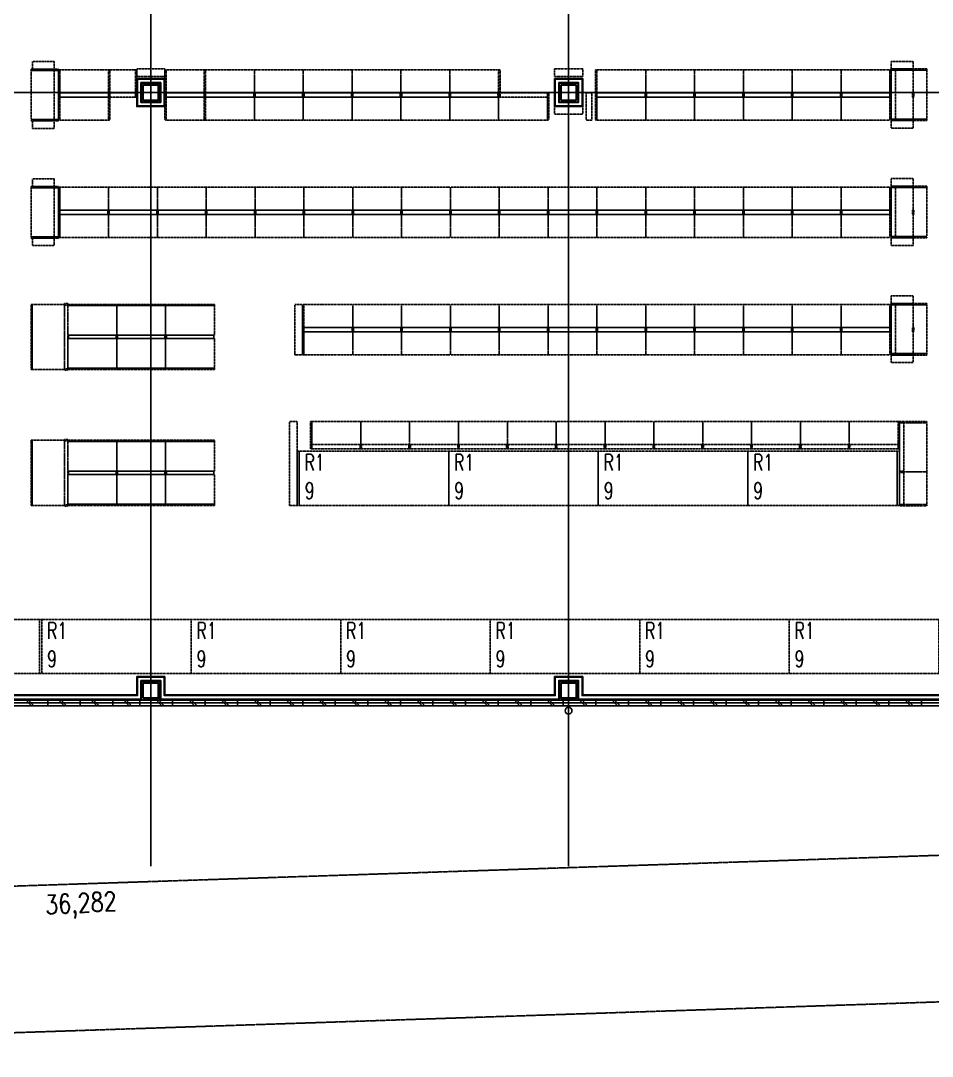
# Model space of a CAD drawing. Header units: millimetres. Extents: x 0 to 181737, y 0 to 59400.
# Drawn here: x 137617 to 154416, y 11064 to 30149 of the extents above; entities that cross this region are included whole.
import ezdxf

# ---------------------------------------------------------------- set-up
doc = ezdxf.new("R2010")
doc.units = ezdxf.units.MM
doc.header["$LTSCALE"] = 0.2
for name, pattern in [('CENTER', [50.8, 31.75, -6.35, 6.35, -6.35]), ('HIDDEN', [9.525, 6.35, -3.175]), ('PHANTOM', [63.5, 31.75, -6.35, 6.35, -6.35, 6.35, -6.35])]:
    doc.linetypes.add(name, pattern=pattern)
doc.layers.get('Defpoints').update_dxf_attribs({"color": 5})
for name, color, linetype in [('A_什器', 9, 'HIDDEN'), ('A_境界線', 9, 'PHANTOM'), ('A_建築', 8, 'Continuous')]:
    doc.layers.add(name, color=color, linetype=linetype)
doc.layers.add('A_通芯', color=8, linetype='CENTER', plot=False)
doc.styles.get("Standard").update_dxf_attribs({"font": 'simplex.shx', "width": 0.8, "bigfont": 'extfont2.shx'})

msp = doc.modelspace()

# ---------------------------------------------------------------- linework, layer by layer
at = {"layer": 'A_什器'}
for p, q in [((154063.26, 29235.23), (154063.26, 28820)), ((154050.26, 28740), (154050.26, 28820)), ((154050.26, 28820), (154063.26, 28820)), ((154063.26, 28740), (154063.26, 28820)), ((154063.26, 28740), (154063.26, 28820)), ((154063.26, 28820), (154076.26, 28820)), ((154063.26, 28820), (154063.26, 28740)), ((154063.26, 28820), (154063.26, 28740)), ((154076.26, 28820), (154076.26, 28740)), ((154063.26, 28740), (154050.26, 28740)), ((154063.26, 28740), (154063.26, 28335.23)), ((154076.26, 28740), (154063.26, 28740)), ((154063.26, 27074.23), (154063.26, 26659)), ((154050.26, 26579), (154050.26, 26659)), ((154050.26, 26659), (154063.26, 26659)), ((154063.26, 26579), (154050.26, 26579)), ((154063.26, 26579), (154063.26, 26659)), ((154063.26, 26579), (154063.26, 26659)), ((154063.26, 26659), (154076.26, 26659)), ((154063.26, 26659), (154063.26, 26579)), ((154063.26, 26659), (154063.26, 26579)), ((154063.26, 26579), (154063.26, 26174.23)), ((154076.26, 26579), (154063.26, 26579)), ((154076.26, 26659), (154076.26, 26579)), ((154063.26, 24913.23), (154063.26, 24498)), ((154050.26, 24418), (154050.26, 24498)), ((154050.26, 24498), (154063.26, 24498)), ((154063.26, 24418), (154063.26, 24498)), ((154063.26, 24418), (154063.26, 24498)), ((154063.26, 24498), (154076.26, 24498)), ((154063.26, 24498), (154063.26, 24418)), ((154063.26, 24498), (154063.26, 24418)), ((154076.26, 24498), (154076.26, 24418)), ((154063.26, 24418), (154050.26, 24418)), ((154063.26, 24418), (154063.26, 24013.23)), ((154076.26, 24418), (154063.26, 24418))]:
    msp.add_line(p, q, dxfattribs=at)
for points in [[(137832.28, 29395), (138232.28, 29395), (138232.28, 29255), (137832.28, 29255)], [(153660.75, 29400.23), (154060.75, 29400.23), (154060.75, 29260.23), (153660.75, 29260.23)], [(137806.75, 29255), (138310.75, 29255), (138310.75, 29230), (137806.75, 29230)], [(137806.75, 29230), (138310.75, 29230), (138310.75, 28330), (137806.75, 28330)], [(138310.75, 29242.5), (138230.75, 29242.5), (138230.75, 28317), (138310.75, 28317)], [(138335.75, 29244), (138310.75, 29244), (138310.75, 28740), (138335.75, 28740)], [(139235.75, 29244), (138335.75, 29244), (138335.75, 28820), (139235.75, 28820)], [(139235.75, 29244), (139260.75, 29244), (139260.75, 28740), (139235.75, 28740)], [(139729.77, 29244), (139260.75, 29244), (139260.75, 28820), (139729.77, 28820)], [(139729.77, 29244), (139754.77, 29244), (139754.77, 28740), (139729.77, 28740)], [(139754.77, 29259.99), (140274.77, 29259.99), (140274.77, 29119.99), (139754.77, 29119.99)], [(140274.77, 29244), (140299.77, 29244), (140299.77, 28740), (140274.77, 28740)], [(140999.77, 29244), (140299.77, 29244), (140299.77, 28820), (140999.77, 28820)], [(140999.77, 29244), (141024.77, 29244), (141024.77, 28740), (140999.77, 28740)], [(141924.77, 29244), (141024.77, 29244), (141024.77, 28820), (141924.77, 28820)], [(142824.77, 29244), (141924.77, 29244), (141924.77, 28820), (142824.77, 28820)], [(143724.77, 29244), (142824.77, 29244), (142824.77, 28820), (143724.77, 28820)], [(144624.77, 29244), (143724.77, 29244), (143724.77, 28820), (144624.77, 28820)], [(145524.77, 29244), (144624.77, 29244), (144624.77, 28820), (145524.77, 28820)], [(146424.77, 29244), (145524.77, 29244), (145524.77, 28820), (146424.77, 28820)], [(146424.77, 29244), (146449.77, 29244), (146449.77, 28740), (146424.77, 28740)], [(147454.8, 29259.99), (147974.79, 29259.99), (147974.79, 29119.99), (147454.8, 29119.99)], [(148211.7, 29244), (148235.75, 29244), (148235.75, 28316), (148211.7, 28316)], [(149135.75, 29244), (148235.75, 29244), (148235.75, 28820), (149135.75, 28820)], [(150035.75, 29244), (149135.75, 29244), (149135.75, 28820), (150035.75, 28820)], [(150935.75, 29244), (150035.75, 29244), (150035.75, 28820), (150935.75, 28820)], [(151835.75, 29244), (150935.75, 29244), (150935.75, 28820), (151835.75, 28820)], [(152735.75, 29244), (151835.75, 29244), (151835.75, 28820), (152735.75, 28820)], [(153635.75, 29244), (152735.75, 29244), (152735.75, 28820), (153635.75, 28820)], [(153660.75, 29244), (153635.75, 29244), (153635.75, 28740), (153660.75, 28740)], [(153660.75, 29260.23), (154314.75, 29260.23), (154314.75, 29235.23), (153660.75, 29235.23)], [(153660.75, 29248.23), (153740.75, 29248.23), (153740.75, 28322.23), (153660.75, 28322.23)], [(153660.75, 29235.23), (154314.75, 29235.23), (154314.75, 28335.23), (153660.75, 28335.23)], [(138335.75, 28740), (138322.75, 28740), (138322.75, 28820), (138335.75, 28820)], [(138335.75, 28820), (138322.75, 28820), (138322.75, 28740), (138335.75, 28740)], [(139235.75, 28820), (138335.75, 28820), (138335.75, 28740), (139235.75, 28740)], [(139235.75, 28740), (138335.75, 28740), (138335.75, 28820), (139235.75, 28820)], [(139260.75, 28820), (139235.75, 28820), (139235.75, 28316), (139260.75, 28316)], [(139248.75, 28740), (139235.75, 28740), (139235.75, 28820), (139248.75, 28820)], [(139248.75, 28820), (139235.75, 28820), (139235.75, 28740), (139248.75, 28740)], [(139260.75, 28820), (139247.75, 28820), (139247.75, 28740), (139260.75, 28740)], [(139729.77, 28740), (139260.75, 28740), (139260.75, 28820), (139729.77, 28820)], [(139742.77, 28820), (139729.77, 28820), (139729.77, 28740), (139742.77, 28740)], [(140274.77, 28316), (140299.77, 28316), (140299.77, 28820), (140274.77, 28820)], [(140299.77, 28820), (140286.77, 28820), (140286.77, 28740), (140299.77, 28740)], [(140299.77, 28740), (140286.77, 28740), (140286.77, 28820), (140299.77, 28820)], [(140999.77, 28740), (140299.77, 28740), (140299.77, 28820), (140999.77, 28820)], [(140999.77, 28820), (140299.77, 28820), (140299.77, 28740), (140999.77, 28740)], [(141012.77, 28820), (140999.77, 28820), (140999.77, 28740), (141012.77, 28740)], [(141012.77, 28740), (140999.77, 28740), (140999.77, 28820), (141012.77, 28820)], [(141024.77, 28820), (141011.77, 28820), (141011.77, 28740), (141024.77, 28740)], [(141024.77, 28740), (141011.77, 28740), (141011.77, 28820), (141024.77, 28820)], [(141924.77, 28740), (141024.77, 28740), (141024.77, 28820), (141924.77, 28820)], [(141924.77, 28820), (141024.77, 28820), (141024.77, 28740), (141924.77, 28740)], [(141924.77, 28820), (141911.77, 28820), (141911.77, 28740), (141924.77, 28740)], [(141924.77, 28740), (141911.77, 28740), (141911.77, 28820), (141924.77, 28820)], [(142824.77, 28740), (141924.77, 28740), (141924.77, 28820), (142824.77, 28820)], [(141937.77, 28820), (141924.77, 28820), (141924.77, 28740), (141937.77, 28740)], [(142824.77, 28820), (141924.77, 28820), (141924.77, 28740), (142824.77, 28740)], [(141937.77, 28740), (141924.77, 28740), (141924.77, 28820), (141937.77, 28820)], [(142824.77, 28820), (142811.77, 28820), (142811.77, 28740), (142824.77, 28740)], [(142824.77, 28740), (142811.77, 28740), (142811.77, 28820), (142824.77, 28820)], [(143724.77, 28740), (142824.77, 28740), (142824.77, 28820), (143724.77, 28820)], [(142837.77, 28820), (142824.77, 28820), (142824.77, 28740), (142837.77, 28740)], [(143724.77, 28820), (142824.77, 28820), (142824.77, 28740), (143724.77, 28740)], [(142837.77, 28740), (142824.77, 28740), (142824.77, 28820), (142837.77, 28820)], [(143724.77, 28820), (143711.77, 28820), (143711.77, 28740), (143724.77, 28740)], [(143724.77, 28740), (143711.77, 28740), (143711.77, 28820), (143724.77, 28820)], [(144624.77, 28740), (143724.77, 28740), (143724.77, 28820), (144624.77, 28820)], [(143737.77, 28820), (143724.77, 28820), (143724.77, 28740), (143737.77, 28740)], [(144624.77, 28820), (143724.77, 28820), (143724.77, 28740), (144624.77, 28740)], [(143737.77, 28740), (143724.77, 28740), (143724.77, 28820), (143737.77, 28820)], [(144624.77, 28820), (144611.77, 28820), (144611.77, 28740), (144624.77, 28740)], [(144624.77, 28740), (144611.77, 28740), (144611.77, 28820), (144624.77, 28820)], [(145524.77, 28740), (144624.77, 28740), (144624.77, 28820), (145524.77, 28820)], [(144637.77, 28820), (144624.77, 28820), (144624.77, 28740), (144637.77, 28740)], [(145524.77, 28820), (144624.77, 28820), (144624.77, 28740), (145524.77, 28740)], [(144637.77, 28740), (144624.77, 28740), (144624.77, 28820), (144637.77, 28820)], [(145524.77, 28820), (145511.77, 28820), (145511.77, 28740), (145524.77, 28740)], [(145524.77, 28740), (145511.77, 28740), (145511.77, 28820), (145524.77, 28820)], [(146424.77, 28740), (145524.77, 28740), (145524.77, 28820), (146424.77, 28820)], [(145537.77, 28820), (145524.77, 28820), (145524.77, 28740), (145537.77, 28740)], [(146424.77, 28820), (145524.77, 28820), (145524.77, 28740), (146424.77, 28740)], [(145537.77, 28740), (145524.77, 28740), (145524.77, 28820), (145537.77, 28820)], [(146424.77, 28740), (146411.77, 28740), (146411.77, 28820), (146424.77, 28820)], [(146437.77, 28820), (146424.77, 28820), (146424.77, 28740), (146437.77, 28740)], [(146437.77, 28740), (146424.77, 28740), (146424.77, 28820), (146437.77, 28820)], [(147324.77, 28820), (146424.77, 28820), (146424.77, 28740), (147324.77, 28740)], [(147337.77, 28740), (147324.77, 28740), (147324.77, 28820), (147337.77, 28820)], [(147324.77, 28820), (147349.77, 28820), (147349.77, 28316), (147324.77, 28316)], [(148039.22, 28821), (148139.22, 28821), (148139.22, 28316), (148039.22, 28316)], [(148235.75, 28740), (148222.75, 28740), (148222.75, 28820), (148235.75, 28820)], [(148235.75, 28820), (148222.75, 28820), (148222.75, 28740), (148235.75, 28740)], [(149135.75, 28820), (148235.75, 28820), (148235.75, 28740), (149135.75, 28740)], [(149135.75, 28740), (148235.75, 28740), (148235.75, 28820), (149135.75, 28820)], [(149135.75, 28740), (149122.75, 28740), (149122.75, 28820), (149135.75, 28820)], [(149135.75, 28820), (149122.75, 28820), (149122.75, 28740), (149135.75, 28740)], [(150035.75, 28820), (149135.75, 28820), (149135.75, 28740), (150035.75, 28740)], [(149148.75, 28740), (149135.75, 28740), (149135.75, 28820), (149148.75, 28820)], [(150035.75, 28740), (149135.75, 28740), (149135.75, 28820), (150035.75, 28820)], [(149148.75, 28820), (149135.75, 28820), (149135.75, 28740), (149148.75, 28740)], [(150035.75, 28740), (150022.75, 28740), (150022.75, 28820), (150035.75, 28820)], [(150035.75, 28820), (150022.75, 28820), (150022.75, 28740), (150035.75, 28740)], [(150048.75, 28740), (150035.75, 28740), (150035.75, 28820), (150048.75, 28820)], [(150048.75, 28820), (150035.75, 28820), (150035.75, 28740), (150048.75, 28740)], [(150935.75, 28820), (150035.75, 28820), (150035.75, 28740), (150935.75, 28740)], [(150935.75, 28740), (150035.75, 28740), (150035.75, 28820), (150935.75, 28820)], [(150935.75, 28740), (150922.75, 28740), (150922.75, 28820), (150935.75, 28820)], [(150935.75, 28820), (150922.75, 28820), (150922.75, 28740), (150935.75, 28740)], [(151835.75, 28820), (150935.75, 28820), (150935.75, 28740), (151835.75, 28740)], [(150948.75, 28740), (150935.75, 28740), (150935.75, 28820), (150948.75, 28820)], [(151835.75, 28740), (150935.75, 28740), (150935.75, 28820), (151835.75, 28820)], [(150948.75, 28820), (150935.75, 28820), (150935.75, 28740), (150948.75, 28740)], [(151835.75, 28740), (151822.75, 28740), (151822.75, 28820), (151835.75, 28820)], [(151835.75, 28820), (151822.75, 28820), (151822.75, 28740), (151835.75, 28740)], [(152735.75, 28820), (151835.75, 28820), (151835.75, 28740), (152735.75, 28740)], [(151848.75, 28740), (151835.75, 28740), (151835.75, 28820), (151848.75, 28820)], [(152735.75, 28740), (151835.75, 28740), (151835.75, 28820), (152735.75, 28820)], [(151848.75, 28820), (151835.75, 28820), (151835.75, 28740), (151848.75, 28740)], [(152735.75, 28740), (152722.75, 28740), (152722.75, 28820), (152735.75, 28820)], [(152735.75, 28820), (152722.75, 28820), (152722.75, 28740), (152735.75, 28740)], [(152748.75, 28740), (152735.75, 28740), (152735.75, 28820), (152748.75, 28820)], [(152748.75, 28820), (152735.75, 28820), (152735.75, 28740), (152748.75, 28740)], [(153635.75, 28820), (152735.75, 28820), (152735.75, 28740), (153635.75, 28740)], [(153635.75, 28740), (152735.75, 28740), (152735.75, 28820), (153635.75, 28820)], [(153648.75, 28740), (153635.75, 28740), (153635.75, 28820), (153648.75, 28820)], [(153648.75, 28820), (153635.75, 28820), (153635.75, 28740), (153648.75, 28740)], [(139235.75, 28316), (138335.75, 28316), (138335.75, 28740), (139235.75, 28740)], [(140999.77, 28316), (140299.77, 28316), (140299.77, 28740), (140999.77, 28740)], [(141024.77, 28740), (140999.77, 28740), (140999.77, 28316), (141024.77, 28316)], [(141924.77, 28316), (141024.77, 28316), (141024.77, 28740), (141924.77, 28740)], [(142824.77, 28316), (141924.77, 28316), (141924.77, 28740), (142824.77, 28740)], [(143724.77, 28316), (142824.77, 28316), (142824.77, 28740), (143724.77, 28740)], [(144624.77, 28316), (143724.77, 28316), (143724.77, 28740), (144624.77, 28740)], [(145524.77, 28316), (144624.77, 28316), (144624.77, 28740), (145524.77, 28740)], [(146424.77, 28316), (145524.77, 28316), (145524.77, 28740), (146424.77, 28740)], [(147324.77, 28316), (146424.77, 28316), (146424.77, 28740), (147324.77, 28740)], [(149135.75, 28316), (148235.75, 28316), (148235.75, 28740), (149135.75, 28740)], [(150035.75, 28316), (149135.75, 28316), (149135.75, 28740), (150035.75, 28740)], [(150935.75, 28316), (150035.75, 28316), (150035.75, 28740), (150935.75, 28740)], [(151835.75, 28316), (150935.75, 28316), (150935.75, 28740), (151835.75, 28740)], [(152735.75, 28316), (151835.75, 28316), (151835.75, 28740), (152735.75, 28740)], [(153635.75, 28316), (152735.75, 28316), (152735.75, 28740), (153635.75, 28740)], [(147974.79, 28425), (147454.8, 28425), (147454.8, 28565), (147974.79, 28565)], [(138310.75, 28305), (137806.75, 28305), (137806.75, 28330), (138310.75, 28330)], [(137832.28, 28305), (138232.28, 28305), (138232.28, 28165), (137832.28, 28165)], [(153660.75, 28335.23), (154314.75, 28335.23), (154314.75, 28310.23), (153660.75, 28310.23)], [(154060.75, 28170.23), (153660.75, 28170.23), (153660.75, 28310.23), (154060.75, 28310.23)], [(137832.28, 27234), (138232.28, 27234), (138232.28, 27094), (137832.28, 27094)], [(153660.75, 27239.23), (154060.75, 27239.23), (154060.75, 27099.23), (153660.75, 27099.23)], [(137806.75, 27094), (138310.75, 27094), (138310.75, 27069), (137806.75, 27069)], [(137806.75, 27069), (138310.75, 27069), (138310.75, 26169), (137806.75, 26169)], [(138310.75, 27081.5), (138230.75, 27081.5), (138230.75, 26156), (138310.75, 26156)], [(138335.75, 27083), (138310.75, 27083), (138310.75, 26579), (138335.75, 26579)], [(139235.75, 27083), (138335.75, 27083), (138335.75, 26659), (139235.75, 26659)], [(140135.75, 27083), (139235.75, 27083), (139235.75, 26659), (140135.75, 26659)], [(141035.75, 27083), (140135.75, 27083), (140135.75, 26659), (141035.75, 26659)], [(141935.75, 27083), (141035.75, 27083), (141035.75, 26659), (141935.75, 26659)], [(142835.75, 27083), (141935.75, 27083), (141935.75, 26659), (142835.75, 26659)], [(143735.75, 27083), (142835.75, 27083), (142835.75, 26659), (143735.75, 26659)], [(144635.75, 27083), (143735.75, 27083), (143735.75, 26659), (144635.75, 26659)], [(145535.75, 27083), (144635.75, 27083), (144635.75, 26659), (145535.75, 26659)], [(146435.75, 27083), (145535.75, 27083), (145535.75, 26659), (146435.75, 26659)], [(147335.75, 27083), (146435.75, 27083), (146435.75, 26659), (147335.75, 26659)], [(148235.75, 27083), (147335.75, 27083), (147335.75, 26659), (148235.75, 26659)], [(149135.75, 27083), (148235.75, 27083), (148235.75, 26659), (149135.75, 26659)], [(150035.75, 27083), (149135.75, 27083), (149135.75, 26659), (150035.75, 26659)], [(150935.75, 27083), (150035.75, 27083), (150035.75, 26659), (150935.75, 26659)], [(151835.75, 27083), (150935.75, 27083), (150935.75, 26659), (151835.75, 26659)], [(152735.75, 27083), (151835.75, 27083), (151835.75, 26659), (152735.75, 26659)], [(153635.75, 27083), (152735.75, 27083), (152735.75, 26659), (153635.75, 26659)], [(153660.75, 27083), (153635.75, 27083), (153635.75, 26579), (153660.75, 26579)], [(153660.75, 27099.23), (154314.75, 27099.23), (154314.75, 27074.23), (153660.75, 27074.23)], [(153660.75, 27087.23), (153740.75, 27087.23), (153740.75, 26161.23), (153660.75, 26161.23)], [(153660.75, 27074.23), (154314.75, 27074.23), (154314.75, 26174.23), (153660.75, 26174.23)], [(138335.75, 26155), (138310.75, 26155), (138310.75, 26659), (138335.75, 26659)], [(138335.75, 26579), (138322.75, 26579), (138322.75, 26659), (138335.75, 26659)], [(138335.75, 26659), (138322.75, 26659), (138322.75, 26579), (138335.75, 26579)], [(139235.75, 26659), (138335.75, 26659), (138335.75, 26579), (139235.75, 26579)], [(139235.75, 26579), (138335.75, 26579), (138335.75, 26659), (139235.75, 26659)], [(139235.75, 26155), (138335.75, 26155), (138335.75, 26579), (139235.75, 26579)], [(139235.75, 26579), (139222.75, 26579), (139222.75, 26659), (139235.75, 26659)], [(139235.75, 26659), (139222.75, 26659), (139222.75, 26579), (139235.75, 26579)], [(139235.75, 26579), (139248.75, 26579), (139248.75, 26659), (139235.75, 26659)], [(139235.75, 26659), (139248.75, 26659), (139248.75, 26579), (139235.75, 26579)], [(140135.75, 26659), (139235.75, 26659), (139235.75, 26579), (140135.75, 26579)], [(140135.75, 26579), (139235.75, 26579), (139235.75, 26659), (140135.75, 26659)], [(140135.75, 26155), (139235.75, 26155), (139235.75, 26579), (140135.75, 26579)], [(140135.75, 26579), (140122.75, 26579), (140122.75, 26659), (140135.75, 26659)], [(140135.75, 26659), (140122.75, 26659), (140122.75, 26579), (140135.75, 26579)], [(141035.75, 26659), (140135.75, 26659), (140135.75, 26579), (141035.75, 26579)], [(140148.75, 26579), (140135.75, 26579), (140135.75, 26659), (140148.75, 26659)], [(141035.75, 26579), (140135.75, 26579), (140135.75, 26659), (141035.75, 26659)], [(140148.75, 26659), (140135.75, 26659), (140135.75, 26579), (140148.75, 26579)], [(141035.75, 26155), (140135.75, 26155), (140135.75, 26579), (141035.75, 26579)], [(141035.75, 26579), (141022.75, 26579), (141022.75, 26659), (141035.75, 26659)], [(141035.75, 26659), (141022.75, 26659), (141022.75, 26579), (141035.75, 26579)], [(141935.75, 26659), (141035.75, 26659), (141035.75, 26579), (141935.75, 26579)], [(141048.75, 26579), (141035.75, 26579), (141035.75, 26659), (141048.75, 26659)], [(141935.75, 26579), (141035.75, 26579), (141035.75, 26659), (141935.75, 26659)], [(141048.75, 26659), (141035.75, 26659), (141035.75, 26579), (141048.75, 26579)], [(141935.75, 26155), (141035.75, 26155), (141035.75, 26579), (141935.75, 26579)], [(141935.75, 26579), (141922.75, 26579), (141922.75, 26659), (141935.75, 26659)], [(141935.75, 26659), (141922.75, 26659), (141922.75, 26579), (141935.75, 26579)], [(141948.75, 26579), (141935.75, 26579), (141935.75, 26659), (141948.75, 26659)], [(141948.75, 26659), (141935.75, 26659), (141935.75, 26579), (141948.75, 26579)], [(142835.75, 26659), (141935.75, 26659), (141935.75, 26579), (142835.75, 26579)], [(142835.75, 26579), (141935.75, 26579), (141935.75, 26659), (142835.75, 26659)], [(142835.75, 26155), (141935.75, 26155), (141935.75, 26579), (142835.75, 26579)], [(142835.75, 26579), (142822.75, 26579), (142822.75, 26659), (142835.75, 26659)], [(142835.75, 26659), (142822.75, 26659), (142822.75, 26579), (142835.75, 26579)], [(143735.75, 26659), (142835.75, 26659), (142835.75, 26579), (143735.75, 26579)], [(142848.75, 26579), (142835.75, 26579), (142835.75, 26659), (142848.75, 26659)], [(143735.75, 26579), (142835.75, 26579), (142835.75, 26659), (143735.75, 26659)], [(142848.75, 26659), (142835.75, 26659), (142835.75, 26579), (142848.75, 26579)], [(143735.75, 26155), (142835.75, 26155), (142835.75, 26579), (143735.75, 26579)], [(143735.75, 26579), (143722.75, 26579), (143722.75, 26659), (143735.75, 26659)], [(143735.75, 26659), (143722.75, 26659), (143722.75, 26579), (143735.75, 26579)], [(144635.75, 26659), (143735.75, 26659), (143735.75, 26579), (144635.75, 26579)], [(143748.75, 26579), (143735.75, 26579), (143735.75, 26659), (143748.75, 26659)], [(144635.75, 26579), (143735.75, 26579), (143735.75, 26659), (144635.75, 26659)], [(143748.75, 26659), (143735.75, 26659), (143735.75, 26579), (143748.75, 26579)], [(144635.75, 26155), (143735.75, 26155), (143735.75, 26579), (144635.75, 26579)], [(144635.75, 26579), (144622.75, 26579), (144622.75, 26659), (144635.75, 26659)], [(144635.75, 26659), (144622.75, 26659), (144622.75, 26579), (144635.75, 26579)], [(144648.75, 26579), (144635.75, 26579), (144635.75, 26659), (144648.75, 26659)], [(144648.75, 26659), (144635.75, 26659), (144635.75, 26579), (144648.75, 26579)], [(145535.75, 26659), (144635.75, 26659), (144635.75, 26579), (145535.75, 26579)], [(145535.75, 26579), (144635.75, 26579), (144635.75, 26659), (145535.75, 26659)], [(145535.75, 26155), (144635.75, 26155), (144635.75, 26579), (145535.75, 26579)], [(145535.75, 26579), (145522.75, 26579), (145522.75, 26659), (145535.75, 26659)], [(145535.75, 26659), (145522.75, 26659), (145522.75, 26579), (145535.75, 26579)], [(146435.75, 26659), (145535.75, 26659), (145535.75, 26579), (146435.75, 26579)], [(145548.75, 26579), (145535.75, 26579), (145535.75, 26659), (145548.75, 26659)], [(146435.75, 26579), (145535.75, 26579), (145535.75, 26659), (146435.75, 26659)], [(145548.75, 26659), (145535.75, 26659), (145535.75, 26579), (145548.75, 26579)], [(146435.75, 26155), (145535.75, 26155), (145535.75, 26579), (146435.75, 26579)], [(146435.75, 26579), (146422.75, 26579), (146422.75, 26659), (146435.75, 26659)], [(146435.75, 26659), (146422.75, 26659), (146422.75, 26579), (146435.75, 26579)], [(147335.75, 26659), (146435.75, 26659), (146435.75, 26579), (147335.75, 26579)], [(146448.75, 26579), (146435.75, 26579), (146435.75, 26659), (146448.75, 26659)], [(147335.75, 26579), (146435.75, 26579), (146435.75, 26659), (147335.75, 26659)], [(146448.75, 26659), (146435.75, 26659), (146435.75, 26579), (146448.75, 26579)], [(147335.75, 26155), (146435.75, 26155), (146435.75, 26579), (147335.75, 26579)], [(147335.75, 26579), (147322.75, 26579), (147322.75, 26659), (147335.75, 26659)], [(147335.75, 26659), (147322.75, 26659), (147322.75, 26579), (147335.75, 26579)], [(147348.75, 26579), (147335.75, 26579), (147335.75, 26659), (147348.75, 26659)], [(147348.75, 26659), (147335.75, 26659), (147335.75, 26579), (147348.75, 26579)], [(148235.75, 26659), (147335.75, 26659), (147335.75, 26579), (148235.75, 26579)], [(148235.75, 26579), (147335.75, 26579), (147335.75, 26659), (148235.75, 26659)], [(148235.75, 26155), (147335.75, 26155), (147335.75, 26579), (148235.75, 26579)], [(148235.75, 26579), (148222.75, 26579), (148222.75, 26659), (148235.75, 26659)], [(148235.75, 26659), (148222.75, 26659), (148222.75, 26579), (148235.75, 26579)], [(149135.75, 26659), (148235.75, 26659), (148235.75, 26579), (149135.75, 26579)], [(148248.75, 26579), (148235.75, 26579), (148235.75, 26659), (148248.75, 26659)], [(149135.75, 26579), (148235.75, 26579), (148235.75, 26659), (149135.75, 26659)], [(148248.75, 26659), (148235.75, 26659), (148235.75, 26579), (148248.75, 26579)], [(149135.75, 26155), (148235.75, 26155), (148235.75, 26579), (149135.75, 26579)], [(149135.75, 26579), (149122.75, 26579), (149122.75, 26659), (149135.75, 26659)], [(149135.75, 26659), (149122.75, 26659), (149122.75, 26579), (149135.75, 26579)], [(150035.75, 26659), (149135.75, 26659), (149135.75, 26579), (150035.75, 26579)], [(149148.75, 26579), (149135.75, 26579), (149135.75, 26659), (149148.75, 26659)], [(150035.75, 26579), (149135.75, 26579), (149135.75, 26659), (150035.75, 26659)], [(149148.75, 26659), (149135.75, 26659), (149135.75, 26579), (149148.75, 26579)], [(150035.75, 26155), (149135.75, 26155), (149135.75, 26579), (150035.75, 26579)], [(150035.75, 26579), (150022.75, 26579), (150022.75, 26659), (150035.75, 26659)], [(150035.75, 26659), (150022.75, 26659), (150022.75, 26579), (150035.75, 26579)], [(150048.75, 26579), (150035.75, 26579), (150035.75, 26659), (150048.75, 26659)], [(150048.75, 26659), (150035.75, 26659), (150035.75, 26579), (150048.75, 26579)], [(150935.75, 26659), (150035.75, 26659), (150035.75, 26579), (150935.75, 26579)], [(150935.75, 26579), (150035.75, 26579), (150035.75, 26659), (150935.75, 26659)], [(150935.75, 26155), (150035.75, 26155), (150035.75, 26579), (150935.75, 26579)], [(150935.75, 26579), (150922.75, 26579), (150922.75, 26659), (150935.75, 26659)], [(150935.75, 26659), (150922.75, 26659), (150922.75, 26579), (150935.75, 26579)], [(151835.75, 26659), (150935.75, 26659), (150935.75, 26579), (151835.75, 26579)], [(150948.75, 26579), (150935.75, 26579), (150935.75, 26659), (150948.75, 26659)], [(151835.75, 26579), (150935.75, 26579), (150935.75, 26659), (151835.75, 26659)], [(150948.75, 26659), (150935.75, 26659), (150935.75, 26579), (150948.75, 26579)], [(151835.75, 26155), (150935.75, 26155), (150935.75, 26579), (151835.75, 26579)], [(151835.75, 26579), (151822.75, 26579), (151822.75, 26659), (151835.75, 26659)], [(151835.75, 26659), (151822.75, 26659), (151822.75, 26579), (151835.75, 26579)], [(152735.75, 26659), (151835.75, 26659), (151835.75, 26579), (152735.75, 26579)], [(151848.75, 26579), (151835.75, 26579), (151835.75, 26659), (151848.75, 26659)], [(152735.75, 26579), (151835.75, 26579), (151835.75, 26659), (152735.75, 26659)], [(151848.75, 26659), (151835.75, 26659), (151835.75, 26579), (151848.75, 26579)], [(152735.75, 26155), (151835.75, 26155), (151835.75, 26579), (152735.75, 26579)], [(152735.75, 26579), (152722.75, 26579), (152722.75, 26659), (152735.75, 26659)], [(152735.75, 26659), (152722.75, 26659), (152722.75, 26579), (152735.75, 26579)], [(152748.75, 26579), (152735.75, 26579), (152735.75, 26659), (152748.75, 26659)], [(152748.75, 26659), (152735.75, 26659), (152735.75, 26579), (152748.75, 26579)], [(153635.75, 26659), (152735.75, 26659), (152735.75, 26579), (153635.75, 26579)], [(153635.75, 26579), (152735.75, 26579), (152735.75, 26659), (153635.75, 26659)], [(153635.75, 26155), (152735.75, 26155), (152735.75, 26579), (153635.75, 26579)], [(153648.75, 26579), (153635.75, 26579), (153635.75, 26659), (153648.75, 26659)], [(153648.75, 26659), (153635.75, 26659), (153635.75, 26579), (153648.75, 26579)], [(138310.75, 26144), (137806.75, 26144), (137806.75, 26169), (138310.75, 26169)], [(153660.75, 26174.23), (154314.75, 26174.23), (154314.75, 26149.23), (153660.75, 26149.23)], [(154060.75, 26009.23), (153660.75, 26009.23), (153660.75, 26149.23), (154060.75, 26149.23)], [(137832.28, 26144), (138232.28, 26144), (138232.28, 26004), (137832.28, 26004)], [(153660.75, 25078.23), (154060.75, 25078.23), (154060.75, 24938.23), (153660.75, 24938.23)], [(137806.75, 24922), (137828.75, 24922), (137828.75, 23722), (137806.75, 23722)], [(137828.75, 24922), (138422.75, 24922), (138422.75, 23722), (137828.75, 23722)], [(138422.75, 24935), (138487.75, 24935), (138487.75, 23709), (138422.75, 23709)], [(138422.75, 24935), (138487.75, 24935), (138487.75, 24909), (138422.75, 24909)], [(138487.75, 24922), (139387.75, 24922), (139387.75, 24900), (138487.75, 24900)], [(138487.75, 24900), (139387.75, 24900), (139387.75, 24354.5), (138487.75, 24354.5)], [(139387.75, 24922), (140287.75, 24922), (140287.75, 24900), (139387.75, 24900)], [(139387.75, 24900), (140287.75, 24900), (140287.75, 24354.5), (139387.75, 24354.5)], [(140287.75, 24922), (141187.75, 24922), (141187.75, 24900), (140287.75, 24900)], [(140287.75, 24900), (141187.75, 24900), (141187.75, 24354.5), (140287.75, 24354.5)], [(142809.79, 23994), (142669.79, 23994), (142669.79, 24922), (142809.79, 24922)], [(142809.79, 24922), (142835.75, 24922), (142835.75, 23994), (142809.79, 23994)], [(143735.75, 24922), (142835.75, 24922), (142835.75, 24498), (143735.75, 24498)], [(144635.75, 24922), (143735.75, 24922), (143735.75, 24498), (144635.75, 24498)], [(145535.75, 24922), (144635.75, 24922), (144635.75, 24498), (145535.75, 24498)], [(146435.75, 24922), (145535.75, 24922), (145535.75, 24498), (146435.75, 24498)], [(147335.75, 24922), (146435.75, 24922), (146435.75, 24498), (147335.75, 24498)], [(148235.75, 24922), (147335.75, 24922), (147335.75, 24498), (148235.75, 24498)], [(149135.75, 24922), (148235.75, 24922), (148235.75, 24498), (149135.75, 24498)], [(150035.75, 24922), (149135.75, 24922), (149135.75, 24498), (150035.75, 24498)], [(150935.75, 24922), (150035.75, 24922), (150035.75, 24498), (150935.75, 24498)], [(151835.75, 24922), (150935.75, 24922), (150935.75, 24498), (151835.75, 24498)], [(152735.75, 24922), (151835.75, 24922), (151835.75, 24498), (152735.75, 24498)], [(153635.75, 24922), (152735.75, 24922), (152735.75, 24498), (153635.75, 24498)], [(153660.75, 24922), (153635.75, 24922), (153635.75, 24418), (153660.75, 24418)], [(153660.75, 24938.23), (154314.75, 24938.23), (154314.75, 24913.23), (153660.75, 24913.23)], [(153660.75, 24926.23), (153740.75, 24926.23), (153740.75, 24000.23), (153660.75, 24000.23)], [(153660.75, 24913.23), (154314.75, 24913.23), (154314.75, 24013.23), (153660.75, 24013.23)], [(142835.75, 24418), (142822.75, 24418), (142822.75, 24498), (142835.75, 24498)], [(142835.75, 24498), (142822.75, 24498), (142822.75, 24418), (142835.75, 24418)], [(143735.75, 24498), (142835.75, 24498), (142835.75, 24418), (143735.75, 24418)], [(143735.75, 24418), (142835.75, 24418), (142835.75, 24498), (143735.75, 24498)], [(143735.75, 24418), (143722.75, 24418), (143722.75, 24498), (143735.75, 24498)], [(143735.75, 24498), (143722.75, 24498), (143722.75, 24418), (143735.75, 24418)], [(144635.75, 24498), (143735.75, 24498), (143735.75, 24418), (144635.75, 24418)], [(143748.75, 24418), (143735.75, 24418), (143735.75, 24498), (143748.75, 24498)], [(144635.75, 24418), (143735.75, 24418), (143735.75, 24498), (144635.75, 24498)], [(143748.75, 24498), (143735.75, 24498), (143735.75, 24418), (143748.75, 24418)], [(144635.75, 24418), (144622.75, 24418), (144622.75, 24498), (144635.75, 24498)], [(144635.75, 24498), (144622.75, 24498), (144622.75, 24418), (144635.75, 24418)], [(144648.75, 24418), (144635.75, 24418), (144635.75, 24498), (144648.75, 24498)], [(144648.75, 24498), (144635.75, 24498), (144635.75, 24418), (144648.75, 24418)], [(145535.75, 24498), (144635.75, 24498), (144635.75, 24418), (145535.75, 24418)], [(145535.75, 24418), (144635.75, 24418), (144635.75, 24498), (145535.75, 24498)], [(145535.75, 24418), (145522.75, 24418), (145522.75, 24498), (145535.75, 24498)], [(145535.75, 24498), (145522.75, 24498), (145522.75, 24418), (145535.75, 24418)], [(146435.75, 24498), (145535.75, 24498), (145535.75, 24418), (146435.75, 24418)], [(145548.75, 24418), (145535.75, 24418), (145535.75, 24498), (145548.75, 24498)], [(146435.75, 24418), (145535.75, 24418), (145535.75, 24498), (146435.75, 24498)], [(145548.75, 24498), (145535.75, 24498), (145535.75, 24418), (145548.75, 24418)], [(146435.75, 24418), (146422.75, 24418), (146422.75, 24498), (146435.75, 24498)], [(146435.75, 24498), (146422.75, 24498), (146422.75, 24418), (146435.75, 24418)], [(147335.75, 24498), (146435.75, 24498), (146435.75, 24418), (147335.75, 24418)], [(146448.75, 24418), (146435.75, 24418), (146435.75, 24498), (146448.75, 24498)], [(147335.75, 24418), (146435.75, 24418), (146435.75, 24498), (147335.75, 24498)], [(146448.75, 24498), (146435.75, 24498), (146435.75, 24418), (146448.75, 24418)], [(147335.75, 24418), (147322.75, 24418), (147322.75, 24498), (147335.75, 24498)], [(147335.75, 24498), (147322.75, 24498), (147322.75, 24418), (147335.75, 24418)], [(147348.75, 24418), (147335.75, 24418), (147335.75, 24498), (147348.75, 24498)], [(147348.75, 24498), (147335.75, 24498), (147335.75, 24418), (147348.75, 24418)], [(148235.75, 24498), (147335.75, 24498), (147335.75, 24418), (148235.75, 24418)], [(148235.75, 24418), (147335.75, 24418), (147335.75, 24498), (148235.75, 24498)], [(148235.75, 24418), (148222.75, 24418), (148222.75, 24498), (148235.75, 24498)], [(148235.75, 24498), (148222.75, 24498), (148222.75, 24418), (148235.75, 24418)], [(149135.75, 24498), (148235.75, 24498), (148235.75, 24418), (149135.75, 24418)], [(148248.75, 24418), (148235.75, 24418), (148235.75, 24498), (148248.75, 24498)], [(149135.75, 24418), (148235.75, 24418), (148235.75, 24498), (149135.75, 24498)], [(148248.75, 24498), (148235.75, 24498), (148235.75, 24418), (148248.75, 24418)], [(149135.75, 24418), (149122.75, 24418), (149122.75, 24498), (149135.75, 24498)], [(149135.75, 24498), (149122.75, 24498), (149122.75, 24418), (149135.75, 24418)], [(150035.75, 24498), (149135.75, 24498), (149135.75, 24418), (150035.75, 24418)], [(149148.75, 24418), (149135.75, 24418), (149135.75, 24498), (149148.75, 24498)], [(150035.75, 24418), (149135.75, 24418), (149135.75, 24498), (150035.75, 24498)], [(149148.75, 24498), (149135.75, 24498), (149135.75, 24418), (149148.75, 24418)], [(150035.75, 24418), (150022.75, 24418), (150022.75, 24498), (150035.75, 24498)], [(150035.75, 24498), (150022.75, 24498), (150022.75, 24418), (150035.75, 24418)], [(150048.75, 24418), (150035.75, 24418), (150035.75, 24498), (150048.75, 24498)], [(150048.75, 24498), (150035.75, 24498), (150035.75, 24418), (150048.75, 24418)], [(150935.75, 24498), (150035.75, 24498), (150035.75, 24418), (150935.75, 24418)], [(150935.75, 24418), (150035.75, 24418), (150035.75, 24498), (150935.75, 24498)], [(150935.75, 24418), (150922.75, 24418), (150922.75, 24498), (150935.75, 24498)], [(150935.75, 24498), (150922.75, 24498), (150922.75, 24418), (150935.75, 24418)], [(151835.75, 24498), (150935.75, 24498), (150935.75, 24418), (151835.75, 24418)], [(150948.75, 24418), (150935.75, 24418), (150935.75, 24498), (150948.75, 24498)], [(151835.75, 24418), (150935.75, 24418), (150935.75, 24498), (151835.75, 24498)], [(150948.75, 24498), (150935.75, 24498), (150935.75, 24418), (150948.75, 24418)], [(151835.75, 24418), (151822.75, 24418), (151822.75, 24498), (151835.75, 24498)], [(151835.75, 24498), (151822.75, 24498), (151822.75, 24418), (151835.75, 24418)], [(152735.75, 24498), (151835.75, 24498), (151835.75, 24418), (152735.75, 24418)], [(151848.75, 24418), (151835.75, 24418), (151835.75, 24498), (151848.75, 24498)], [(152735.75, 24418), (151835.75, 24418), (151835.75, 24498), (152735.75, 24498)], [(151848.75, 24498), (151835.75, 24498), (151835.75, 24418), (151848.75, 24418)], [(152735.75, 24418), (152722.75, 24418), (152722.75, 24498), (152735.75, 24498)], [(152735.75, 24498), (152722.75, 24498), (152722.75, 24418), (152735.75, 24418)], [(152748.75, 24418), (152735.75, 24418), (152735.75, 24498), (152748.75, 24498)], [(152748.75, 24498), (152735.75, 24498), (152735.75, 24418), (152748.75, 24418)], [(153635.75, 24498), (152735.75, 24498), (152735.75, 24418), (153635.75, 24418)], [(153635.75, 24418), (152735.75, 24418), (152735.75, 24498), (153635.75, 24498)], [(153648.75, 24418), (153635.75, 24418), (153635.75, 24498), (153648.75, 24498)], [(153648.75, 24498), (153635.75, 24498), (153635.75, 24418), (153648.75, 24418)], [(138487.75, 23744), (139387.75, 23744), (139387.75, 24289.5), (138487.75, 24289.5)], [(138500.75, 24354.5), (139374.75, 24354.5), (139374.75, 24289.5), (138500.75, 24289.5)], [(138500.75, 24289.5), (139374.75, 24289.5), (139374.75, 24354.5), (138500.75, 24354.5)], [(139387.75, 23744), (140287.75, 23744), (140287.75, 24289.5), (139387.75, 24289.5)], [(139400.75, 24354.5), (140274.75, 24354.5), (140274.75, 24289.5), (139400.75, 24289.5)], [(139400.75, 24289.5), (140274.75, 24289.5), (140274.75, 24354.5), (139400.75, 24354.5)], [(140287.75, 23744), (141187.75, 23744), (141187.75, 24289.5), (140287.75, 24289.5)], [(140300.75, 24354.5), (141174.75, 24354.5), (141174.75, 24289.5), (140300.75, 24289.5)], [(140300.75, 24289.5), (141174.75, 24289.5), (141174.75, 24354.5), (140300.75, 24354.5)], [(143735.75, 23994), (142835.75, 23994), (142835.75, 24418), (143735.75, 24418)], [(144635.75, 23994), (143735.75, 23994), (143735.75, 24418), (144635.75, 24418)], [(145535.75, 23994), (144635.75, 23994), (144635.75, 24418), (145535.75, 24418)], [(146435.75, 23994), (145535.75, 23994), (145535.75, 24418), (146435.75, 24418)], [(147335.75, 23994), (146435.75, 23994), (146435.75, 24418), (147335.75, 24418)], [(148235.75, 23994), (147335.75, 23994), (147335.75, 24418), (148235.75, 24418)], [(149135.75, 23994), (148235.75, 23994), (148235.75, 24418), (149135.75, 24418)], [(150035.75, 23994), (149135.75, 23994), (149135.75, 24418), (150035.75, 24418)], [(150935.75, 23994), (150035.75, 23994), (150035.75, 24418), (150935.75, 24418)], [(151835.75, 23994), (150935.75, 23994), (150935.75, 24418), (151835.75, 24418)], [(152735.75, 23994), (151835.75, 23994), (151835.75, 24418), (152735.75, 24418)], [(153635.75, 23994), (152735.75, 23994), (152735.75, 24418), (153635.75, 24418)], [(153660.75, 24013.23), (154314.75, 24013.23), (154314.75, 23988.23), (153660.75, 23988.23)], [(154060.75, 23848.23), (153660.75, 23848.23), (153660.75, 23988.23), (154060.75, 23988.23)], [(138422.75, 23735), (138487.75, 23735), (138487.75, 23709), (138422.75, 23709)], [(138487.75, 23722), (139387.75, 23722), (139387.75, 23744), (138487.75, 23744)], [(139387.75, 23722), (140287.75, 23722), (140287.75, 23744), (139387.75, 23744)], [(140287.75, 23722), (141187.75, 23722), (141187.75, 23744), (140287.75, 23744)], [(142569.79, 22760.59), (142709.79, 22760.59), (142709.79, 21216.59), (142569.79, 21216.59)], [(142959.79, 22760.59), (142984.79, 22760.59), (142984.79, 22256.01), (142959.79, 22256.01)], [(143884.79, 22760.01), (142984.79, 22760.01), (142984.79, 22336.01), (143884.79, 22336.01)], [(144784.79, 22760.59), (143884.79, 22760.59), (143884.79, 22336.59), (144784.79, 22336.59)], [(145684.79, 22760.59), (144784.79, 22760.59), (144784.79, 22336.59), (145684.79, 22336.59)], [(146584.79, 22760.01), (145684.79, 22760.01), (145684.79, 22336.01), (146584.79, 22336.01)], [(147484.79, 22760.01), (146584.79, 22760.01), (146584.79, 22336.01), (147484.79, 22336.01)], [(148384.79, 22760.59), (147484.79, 22760.59), (147484.79, 22336.59), (148384.79, 22336.59)], [(149284.79, 22760.01), (148384.79, 22760.01), (148384.79, 22336.01), (149284.79, 22336.01)], [(150184.79, 22760.59), (149284.79, 22760.59), (149284.79, 22336.59), (150184.79, 22336.59)], [(151084.79, 22760.59), (150184.79, 22760.59), (150184.79, 22336.59), (151084.79, 22336.59)], [(151984.79, 22760.01), (151084.79, 22760.01), (151084.79, 22336.01), (151984.79, 22336.01)], [(152884.79, 22760.59), (151984.79, 22760.59), (151984.79, 22336.59), (152884.79, 22336.59)], [(153784.79, 22760.59), (152884.79, 22760.59), (152884.79, 22336.59), (153784.79, 22336.59)], [(153784.79, 22760.59), (153809.79, 22760.59), (153809.79, 22256.59), (153784.79, 22256.59)], [(153809.79, 22760.59), (154313.79, 22760.59), (154313.79, 22735.59), (153809.79, 22735.59)], [(153809.79, 22748.09), (153889.79, 22748.09), (153889.79, 21822.59), (153809.79, 21822.59)], [(153809.79, 22735.59), (154313.79, 22735.59), (154313.79, 21835.59), (153809.79, 21835.59)], [(137806.81, 22416.46), (137828.81, 22416.46), (137828.81, 21216.46), (137806.81, 21216.46)], [(137828.81, 22416.46), (138422.81, 22416.46), (138422.81, 21216.46), (137828.81, 21216.46)], [(138422.81, 22429.46), (138487.81, 22429.46), (138487.81, 21203.46), (138422.81, 21203.46)], [(138422.81, 22429.46), (138487.81, 22429.46), (138487.81, 22403.46), (138422.81, 22403.46)], [(138487.81, 22416.46), (139387.81, 22416.46), (139387.81, 22394.46), (138487.81, 22394.46)], [(138487.81, 22394.46), (139387.81, 22394.46), (139387.81, 21848.96), (138487.81, 21848.96)], [(139387.81, 22416.46), (140287.81, 22416.46), (140287.81, 22394.46), (139387.81, 22394.46)], [(139387.81, 22394.46), (140287.81, 22394.46), (140287.81, 21848.96), (139387.81, 21848.96)], [(140287.81, 22416.46), (141187.81, 22416.46), (141187.81, 22394.46), (140287.81, 22394.46)], [(140287.81, 22394.46), (141187.81, 22394.46), (141187.81, 21848.96), (140287.81, 21848.96)], [(142984.79, 22336.01), (142971.79, 22336.01), (142971.79, 22256.01), (142984.79, 22256.01)], [(143884.79, 22256.01), (142984.79, 22256.01), (142984.79, 22336.01), (143884.79, 22336.01)], [(143884.79, 22336.59), (143871.79, 22336.59), (143871.79, 22256.59), (143884.79, 22256.59)], [(144784.79, 22256.59), (143884.79, 22256.59), (143884.79, 22336.59), (144784.79, 22336.59)], [(143897.79, 22336.01), (143884.79, 22336.01), (143884.79, 22256.01), (143897.79, 22256.01)], [(144784.79, 22336.59), (144771.79, 22336.59), (144771.79, 22256.59), (144784.79, 22256.59)], [(144797.79, 22336.59), (144784.79, 22336.59), (144784.79, 22256.59), (144797.79, 22256.59)], [(145684.79, 22256.59), (144784.79, 22256.59), (144784.79, 22336.59), (145684.79, 22336.59)], [(145684.79, 22336.01), (145671.79, 22336.01), (145671.79, 22256.01), (145684.79, 22256.01)], [(145697.79, 22336.59), (145684.79, 22336.59), (145684.79, 22256.59), (145697.79, 22256.59)], [(146584.79, 22256.01), (145684.79, 22256.01), (145684.79, 22336.01), (146584.79, 22336.01)], [(146584.79, 22336.01), (146571.79, 22336.01), (146571.79, 22256.01), (146584.79, 22256.01)], [(146597.79, 22336.01), (146584.79, 22336.01), (146584.79, 22256.01), (146597.79, 22256.01)], [(147484.79, 22256.01), (146584.79, 22256.01), (146584.79, 22336.01), (147484.79, 22336.01)], [(147484.79, 22336.59), (147471.79, 22336.59), (147471.79, 22256.59), (147484.79, 22256.59)], [(148384.79, 22256.59), (147484.79, 22256.59), (147484.79, 22336.59), (148384.79, 22336.59)], [(147497.79, 22336.01), (147484.79, 22336.01), (147484.79, 22256.01), (147497.79, 22256.01)], [(148384.79, 22336.01), (148371.79, 22336.01), (148371.79, 22256.01), (148384.79, 22256.01)], [(148397.79, 22336.59), (148384.79, 22336.59), (148384.79, 22256.59), (148397.79, 22256.59)], [(149284.79, 22256.01), (148384.79, 22256.01), (148384.79, 22336.01), (149284.79, 22336.01)], [(149284.79, 22336.59), (149271.79, 22336.59), (149271.79, 22256.59), (149284.79, 22256.59)], [(150184.79, 22256.59), (149284.79, 22256.59), (149284.79, 22336.59), (150184.79, 22336.59)], [(149297.79, 22336.01), (149284.79, 22336.01), (149284.79, 22256.01), (149297.79, 22256.01)], [(150184.79, 22336.59), (150171.79, 22336.59), (150171.79, 22256.59), (150184.79, 22256.59)], [(150197.79, 22336.59), (150184.79, 22336.59), (150184.79, 22256.59), (150197.79, 22256.59)], [(151084.79, 22256.59), (150184.79, 22256.59), (150184.79, 22336.59), (151084.79, 22336.59)], [(151084.79, 22336.01), (151071.79, 22336.01), (151071.79, 22256.01), (151084.79, 22256.01)], [(151097.79, 22336.59), (151084.79, 22336.59), (151084.79, 22256.59), (151097.79, 22256.59)], [(151984.79, 22256.01), (151084.79, 22256.01), (151084.79, 22336.01), (151984.79, 22336.01)], [(151984.79, 22336.59), (151971.79, 22336.59), (151971.79, 22256.59), (151984.79, 22256.59)], [(152884.79, 22256.59), (151984.79, 22256.59), (151984.79, 22336.59), (152884.79, 22336.59)], [(151997.79, 22336.01), (151984.79, 22336.01), (151984.79, 22256.01), (151997.79, 22256.01)], [(152884.79, 22336.59), (152871.79, 22336.59), (152871.79, 22256.59), (152884.79, 22256.59)], [(152897.79, 22336.59), (152884.79, 22336.59), (152884.79, 22256.59), (152897.79, 22256.59)], [(153784.79, 22256.59), (152884.79, 22256.59), (152884.79, 22336.59), (153784.79, 22336.59)], [(153797.79, 22336.59), (153784.79, 22336.59), (153784.79, 22256.59), (153797.79, 22256.59)], [(142711.79, 22216.59), (142749.79, 22216.59), (142749.79, 21216.59), (142711.79, 21216.59)], [(142749.79, 22216.59), (145504.79, 22216.59), (145504.79, 21216.59), (142749.79, 21216.59)], [(145504.79, 22216.59), (148259.79, 22216.59), (148259.79, 21216.59), (145504.79, 21216.59)], [(148259.79, 22216.59), (151014.79, 22216.59), (151014.79, 21216.59), (148259.79, 21216.59)], [(151014.79, 22216.59), (153769.79, 22216.59), (153769.79, 21216.59), (151014.79, 21216.59)], [(153769.79, 22216.59), (153809.79, 22216.59), (153809.79, 21216.59), (153769.79, 21216.59)], [(138487.81, 21238.46), (139387.81, 21238.46), (139387.81, 21783.96), (138487.81, 21783.96)], [(138500.81, 21848.96), (139374.81, 21848.96), (139374.81, 21783.96), (138500.81, 21783.96)], [(138500.81, 21783.96), (139374.81, 21783.96), (139374.81, 21848.96), (138500.81, 21848.96)], [(139387.81, 21238.46), (140287.81, 21238.46), (140287.81, 21783.96), (139387.81, 21783.96)], [(139400.81, 21848.96), (140274.81, 21848.96), (140274.81, 21783.96), (139400.81, 21783.96)], [(139400.81, 21783.96), (140274.81, 21783.96), (140274.81, 21848.96), (139400.81, 21848.96)], [(140287.81, 21238.46), (141187.81, 21238.46), (141187.81, 21783.96), (140287.81, 21783.96)], [(140300.81, 21848.96), (141174.81, 21848.96), (141174.81, 21783.96), (140300.81, 21783.96)], [(140300.81, 21783.96), (141174.81, 21783.96), (141174.81, 21848.96), (140300.81, 21848.96)], [(153809.79, 21848.59), (153889.79, 21848.59), (153889.79, 21222.59), (153809.79, 21222.59)], [(154313.79, 21235.59), (153809.79, 21235.59), (153809.79, 21835.59), (154313.79, 21835.59)], [(138422.81, 21229.46), (138487.81, 21229.46), (138487.81, 21203.46), (138422.81, 21203.46)], [(138487.81, 21216.46), (139387.81, 21216.46), (139387.81, 21238.46), (138487.81, 21238.46)], [(139387.81, 21216.46), (140287.81, 21216.46), (140287.81, 21238.46), (139387.81, 21238.46)], [(140287.81, 21216.46), (141187.81, 21216.46), (141187.81, 21238.46), (140287.81, 21238.46)], [(153809.79, 21235.59), (154313.79, 21235.59), (154313.79, 21210.59), (153809.79, 21210.59)], [(135514.75, 19116.42), (137964.75, 19116.42), (137964.75, 18116.42), (135514.75, 18116.42)], [(137964.75, 18116.42), (138004.75, 18116.42), (138004.75, 19116.42), (137964.75, 19116.42)], [(138004.75, 19116.42), (140759.75, 19116.42), (140759.75, 18116.42), (138004.75, 18116.42)], [(140759.75, 18116.42), (143514.75, 18116.42), (143514.75, 19116.42), (140759.75, 19116.42)], [(143514.75, 19116.42), (146269.75, 19116.42), (146269.75, 18116.42), (143514.75, 18116.42)], [(146269.75, 18116.42), (149024.75, 18116.42), (149024.75, 19116.42), (146269.75, 19116.42)], [(149024.75, 19116.42), (151779.75, 19116.42), (151779.75, 18116.42), (149024.75, 18116.42)], [(151779.75, 18116.42), (154534.75, 18116.42), (154534.75, 19116.42), (151779.75, 19116.42)]]:
    msp.add_lwpolyline(points, close=True, dxfattribs=at)
at = {"layer": 'A_境界線'}
for points in [[(160995.55, 48454.9), (165822.63, 12442.04), (124548.03, 11067.03), (114244.89, 11063.82), (104147.68, 12063.35)], [(160764.5, 14975.04), (124502.65, 13767.02), (114377.78, 13763.86), (104147.68, 14776.54)]]:
    msp.add_lwpolyline(points, dxfattribs=at)
at = {"layer": 'A_建築'}
for p, q in [((139754.8, 18065), (140274.8, 18065)), ((139754.8, 18065), (139754.8, 17725)), ((140274.8, 18065), (140274.8, 17725)), ((147454.8, 18065), (147974.8, 18065)), ((147454.8, 18065), (147454.8, 17725)), ((147974.8, 18065), (147974.8, 17725)), ((139754.8, 17725), (130947.3, 17725)), ((147454.8, 17725), (140274.8, 17725)), ((147974.8, 17725), (157549.8, 17725))]:
    msp.add_line(p, q, dxfattribs=at)
for points in [[(139754.8, 29085), (140274.8, 29085), (140274.8, 28565), (139754.8, 28565)], [(139767.3, 29072.5), (140262.3, 29072.5), (140262.3, 28577.5), (139767.3, 28577.5)], [(147454.8, 29085), (147974.8, 29085), (147974.8, 28565), (147454.8, 28565)], [(147467.3, 29072.5), (147962.3, 29072.5), (147962.3, 28577.5), (147467.3, 28577.5)], [(139832.3, 29007.5), (140197.3, 29007.5), (140197.3, 28642.5), (139832.3, 28642.5)], [(139864.8, 29000), (140164.8, 29000), (140189.8, 28975), (140189.8, 28675), (140164.8, 28650), (139864.8, 28650), (139839.8, 28675), (139839.8, 28975)], [(147532.3, 29007.5), (147897.3, 29007.5), (147897.3, 28642.5), (147532.3, 28642.5)], [(147564.8, 29000), (147864.8, 29000), (147889.8, 28975), (147889.8, 28675), (147864.8, 28650), (147564.8, 28650), (147539.8, 28675), (147539.8, 28975)], [(139864.8, 17980), (140164.8, 17980), (140189.8, 17955), (140189.8, 17655), (140164.8, 17630), (139864.8, 17630), (139839.8, 17655), (139839.8, 17955)], [(147564.8, 17980), (147864.8, 17980), (147889.8, 17955), (147889.8, 17655), (147864.8, 17630), (147564.8, 17630), (147539.8, 17655), (147539.8, 17955)]]:
    msp.add_lwpolyline(points, close=True, dxfattribs=at)
at = {"layer": 'A_建築', "linetype": 'Continuous'}
for points in [[(140147.8, 28675), (139881.8, 28675), (139864.8, 28692), (139864.8, 28958), (139881.8, 28975), (140147.8, 28975), (140164.8, 28958), (140164.8, 28692)], [(140147.8, 28687), (139881.8, 28687), (139876.8, 28692), (139876.8, 28958), (139881.8, 28963), (140147.8, 28963), (140152.8, 28958), (140152.8, 28692)], [(147847.8, 28675), (147581.8, 28675), (147564.8, 28692), (147564.8, 28958), (147581.8, 28975), (147847.8, 28975), (147864.8, 28958), (147864.8, 28692)], [(147847.8, 28687), (147581.8, 28687), (147576.8, 28692), (147576.8, 28958), (147581.8, 28963), (147847.8, 28963), (147852.8, 28958), (147852.8, 28692)], [(140147.8, 17655), (139881.8, 17655), (139864.8, 17672), (139864.8, 17938), (139881.8, 17955), (140147.8, 17955), (140164.8, 17938), (140164.8, 17672)], [(140147.8, 17667), (139881.8, 17667), (139876.8, 17672), (139876.8, 17938), (139881.8, 17943), (140147.8, 17943), (140152.8, 17938), (140152.8, 17672)], [(147847.8, 17655), (147581.8, 17655), (147564.8, 17672), (147564.8, 17938), (147581.8, 17955), (147847.8, 17955), (147864.8, 17938), (147864.8, 17672)], [(147847.8, 17667), (147581.8, 17667), (147576.8, 17672), (147576.8, 17938), (147581.8, 17943), (147847.8, 17943), (147852.8, 17938), (147852.8, 17672)]]:
    msp.add_lwpolyline(points, close=True, dxfattribs=at)
for points in [[(157927.3, 22140), (157927.3, 18052.5), (157562.3, 18052.5), (157562.3, 17712.5), (147962.3, 17712.5), (147962.3, 18052.5), (147467.3, 18052.5), (147467.3, 17712.5), (140262.3, 17712.5), (140262.3, 18052.5), (139767.3, 18052.5), (139767.3, 17712.5), (130947.3, 17712.5)], [(157992.3, 22140), (157992.3, 17987.5), (157627.3, 17987.5), (157627.3, 17647.5), (147897.3, 17647.5), (147897.3, 17987.5), (147532.3, 17987.5), (147532.3, 17647.5), (140197.3, 17647.5), (140197.3, 17987.5), (139832.3, 17987.5), (139832.3, 17647.5), (130947.3, 17647.5)], [(158014.8, 17534.41), (158022.8, 17526.41), (158106.8, 17526.41), (158114.8, 17534.41), (158114.8, 22117), (158106.8, 22125), (158022.8, 22125), (158014.8, 22117), (158014.8, 17525), (135122.8, 17525), (135114.8, 17533), (135114.8, 17617), (135122.8, 17625), (158014.8, 17625)], [(137717.12, 17625), (137817.12, 17525)], [(137761.45, 17625), (137861.45, 17525)], [(138114.8, 17625), (138114.8, 17525)], [(138317.12, 17625), (138417.12, 17525)], [(138361.45, 17625), (138461.45, 17525)], [(138714.8, 17625), (138714.8, 17525)], [(138917.12, 17625), (139017.12, 17525)], [(138961.45, 17625), (139061.45, 17525)], [(139314.8, 17625), (139314.8, 17525)], [(139517.12, 17625), (139617.12, 17525)], [(139561.45, 17625), (139661.45, 17525)], [(139814.8, 17625), (139814.8, 17525)], [(140117.12, 17625), (140217.12, 17525)], [(140161.45, 17625), (140261.45, 17525)], [(140414.8, 17625), (140414.8, 17525)], [(140721.55, 17624.5), (140821.55, 17524.5)], [(140765.87, 17624.5), (140865.87, 17524.5)], [(141014.8, 17625), (141014.8, 17525)], [(141317.12, 17625), (141417.12, 17525)], [(141361.45, 17625), (141461.45, 17525)], [(141614.8, 17625), (141614.8, 17525)], [(141917.12, 17625), (142017.12, 17525)], [(141961.45, 17625), (142061.45, 17525)], [(142214.8, 17625), (142214.8, 17525)], [(142517.12, 17625), (142617.12, 17525)], [(142561.45, 17625), (142661.45, 17525)], [(142814.8, 17625), (142814.8, 17525)], [(143117.12, 17625), (143217.12, 17525)], [(143161.45, 17625), (143261.45, 17525)], [(143414.8, 17625), (143414.8, 17525)], [(143717.12, 17625), (143817.12, 17525)], [(143761.45, 17625), (143861.45, 17525)], [(144014.8, 17625), (144014.8, 17525)], [(144317.12, 17625), (144417.12, 17525)], [(144361.45, 17625), (144461.45, 17525)], [(144614.8, 17625), (144614.8, 17525)], [(144917.12, 17625), (145017.12, 17525)], [(144961.45, 17625), (145061.45, 17525)], [(145214.8, 17625), (145214.8, 17525)], [(145517.12, 17625), (145617.12, 17525)], [(145561.45, 17625), (145661.45, 17525)], [(145814.8, 17625), (145814.8, 17525)], [(146117.12, 17625), (146217.12, 17525)], [(146161.45, 17625), (146261.45, 17525)], [(146414.8, 17625), (146414.8, 17525)], [(146717.12, 17625), (146817.12, 17525)], [(146761.45, 17625), (146861.45, 17525)], [(147014.8, 17625), (147014.8, 17525)], [(147317.12, 17625), (147417.12, 17525)], [(147361.45, 17625), (147461.45, 17525)], [(147614.8, 17625), (147614.8, 17525)], [(147917.12, 17625), (148017.12, 17525)], [(147961.45, 17625), (148061.45, 17525)], [(148214.8, 17625), (148214.8, 17525)], [(148517.12, 17625), (148617.12, 17525)], [(148561.45, 17625), (148661.45, 17525)], [(148814.8, 17625), (148814.8, 17525)], [(149117.12, 17625), (149217.12, 17525)], [(149161.45, 17625), (149261.45, 17525)], [(149414.8, 17625), (149414.8, 17525)], [(149717.12, 17625), (149817.12, 17525)], [(149761.45, 17625), (149861.45, 17525)], [(150014.8, 17625), (150014.8, 17525)], [(150317.12, 17625), (150417.12, 17525)], [(150361.45, 17625), (150461.45, 17525)], [(150614.8, 17625), (150614.8, 17525)], [(150917.12, 17625), (151017.12, 17525)], [(150961.45, 17625), (151061.45, 17525)], [(151214.8, 17625), (151214.8, 17525)], [(151517.12, 17625), (151617.12, 17525)], [(151561.45, 17625), (151661.45, 17525)], [(151814.8, 17625), (151814.8, 17525)], [(152117.12, 17625), (152217.12, 17525)], [(152161.45, 17625), (152261.45, 17525)], [(152414.8, 17625), (152414.8, 17525)], [(152717.12, 17625), (152817.12, 17525)], [(152761.45, 17625), (152861.45, 17525)], [(153014.8, 17625), (153014.8, 17525)], [(153317.12, 17625), (153417.12, 17525)], [(153361.45, 17625), (153461.45, 17525)], [(153614.8, 17625), (153614.8, 17525)], [(153917.12, 17625), (154017.12, 17525)], [(153961.45, 17625), (154061.45, 17525)], [(154214.8, 17625), (154214.8, 17525)]]:
    msp.add_lwpolyline(points, dxfattribs=at)
msp.add_circle((147712.8, 17432.57), 62.5, dxfattribs=at)
at = {"layer": 'A_通芯'}
for p, q in [((140014.8, 14565.35), (140014.8, 46450.31)), ((147714.8, 14565.35), (147714.8, 46450.31)), ((106133.21, 28825), (161739.77, 28825)), ((106133.21, 17575), (161739.77, 17575))]:
    msp.add_line(p, q, dxfattribs=at)

# ---------------------------------------------------------------- texts
at = {"layer": 'A_境界線', "width": 0.8}
msp.add_text('36,282', height=350, rotation=3.12715, dxfattribs=at).set_placement((138076.25, 13680.69))
at = {"layer": 'Defpoints', "width": 0.7}
for s, p in [('R1', (142849.41, 21859.19)), ('R1', (145604.41, 21859.19)), ('R1', (148359.41, 21859.19)), ('R1', (151114.41, 21859.19)), ('9', (142851.53, 21338.53)), ('9', (145606.53, 21338.53)), ('9', (148361.53, 21338.53)), ('9', (151116.53, 21338.53)), ('R1', (138102.36, 18759.03)), ('R1', (140857.36, 18759.03)), ('R1', (143612.36, 18759.03)), ('R1', (146367.36, 18759.03)), ('R1', (149122.36, 18759.03)), ('R1', (151877.36, 18759.03)), ('9', (138104.48, 18238.37)), ('9', (140859.48, 18238.37)), ('9', (143614.48, 18238.37)), ('9', (146369.48, 18238.37)), ('9', (149124.48, 18238.37)), ('9', (151879.48, 18238.37))]:
    msp.add_text(s, height=300, dxfattribs=at).set_placement(p)

doc.saveas('drawing.dxf')
